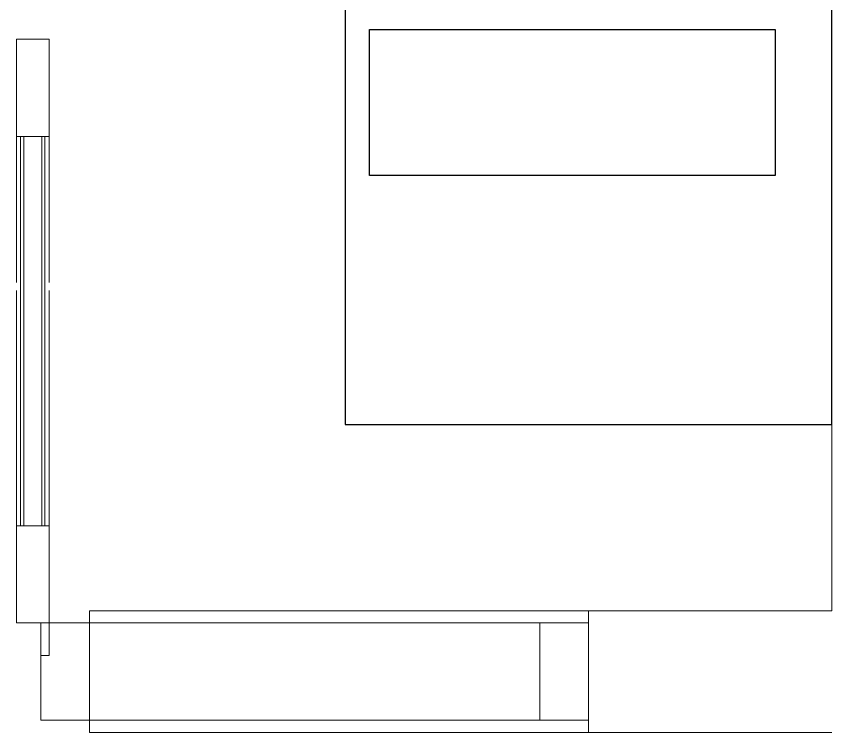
# Model space of a CAD drawing. Header units: metres. Extents: x 0 to 2861, y -1 to 1496.
# Drawn here: x 23.87 to 24.89, y 4.6 to 5.483 of the extents above; entities that cross this region are included whole.
import ezdxf

# ---------------------------------------------------------------- set-up
doc = ezdxf.new("R2010")
doc.units = ezdxf.units.M
doc.layers.add('ARS-FURNITURE', color=252, linetype='Continuous')
doc.layers.add('ARS-KUSEN', color=25, linetype='Continuous', lineweight=9)
doc.layers.add('ARS_DINDING', color=1, linetype='Continuous', lineweight=15)

msp = doc.modelspace()

# ---------------------------------------------------------------- linework, layer by layer
at = {"layer": 'ARS-FURNITURE'}
for points in [[(24.8748, 6.18), (24.2748, 6.18), (24.2748, 4.98), (24.8748, 4.98)], [(24.3048, 5.4669), (24.8048, 5.4669), (24.8048, 5.2869), (24.3048, 5.2869)]]:
    msp.add_lwpolyline(points, close=True, dxfattribs=at)
at = {"layer": 'ARS-KUSEN'}
for points in [[(23.9098, 5.335), (23.9098, 5.455), (23.8698, 5.455), (23.8698, 5.335)], [(23.9098, 4.735), (23.9098, 4.855), (23.8698, 4.855), (23.8698, 4.735)], [(23.9598, 4.735), (23.9098, 4.735), (23.9098, 4.695), (23.8998, 4.695), (23.8998, 4.615), (23.9598, 4.615)], [(23.8998, 4.735), (23.9598, 4.735), (23.9598, 4.615), (23.8998, 4.615)], [(24.5148, 4.615), (23.9598, 4.615), (23.9598, 4.735), (24.5148, 4.735)], [(24.5148, 4.735), (24.5748, 4.735), (24.5748, 4.615), (24.5148, 4.615)]]:
    msp.add_lwpolyline(points, close=True, dxfattribs=at)
at = {"layer": 'ARS-KUSEN', "color": 16}
for points in [[(23.9098, 5.155), (23.9098, 5.335), (23.8698, 5.335), (23.8698, 5.155)], [(23.8698, 5.145), (23.8698, 4.855), (23.9098, 4.855), (23.9098, 5.145)]]:
    msp.add_lwpolyline(points, dxfattribs=at)
at = {"layer": 'ARS-KUSEN'}
for points in [[(23.8748, 4.855), (23.8748, 5.335)], [(23.8788, 4.855), (23.8788, 5.335)], [(23.9008, 4.855), (23.9008, 5.335)], [(23.9048, 4.855), (23.9048, 5.335)]]:
    msp.add_lwpolyline(points, dxfattribs=at)
at = {"layer": 'ARS_DINDING', "color": 251}
for points in [[(24.8748, 4.75), (24.8748, 6.68), (25.0248, 6.68), (25.0248, 4.125)], [(24.8748, 4.75), (23.9598, 4.75), (23.9598, 4.6), (24.8748, 4.6)], [(24.5748, 4.75), (24.5748, 4.6)]]:
    msp.add_lwpolyline(points, dxfattribs=at)

doc.saveas('drawing.dxf')
